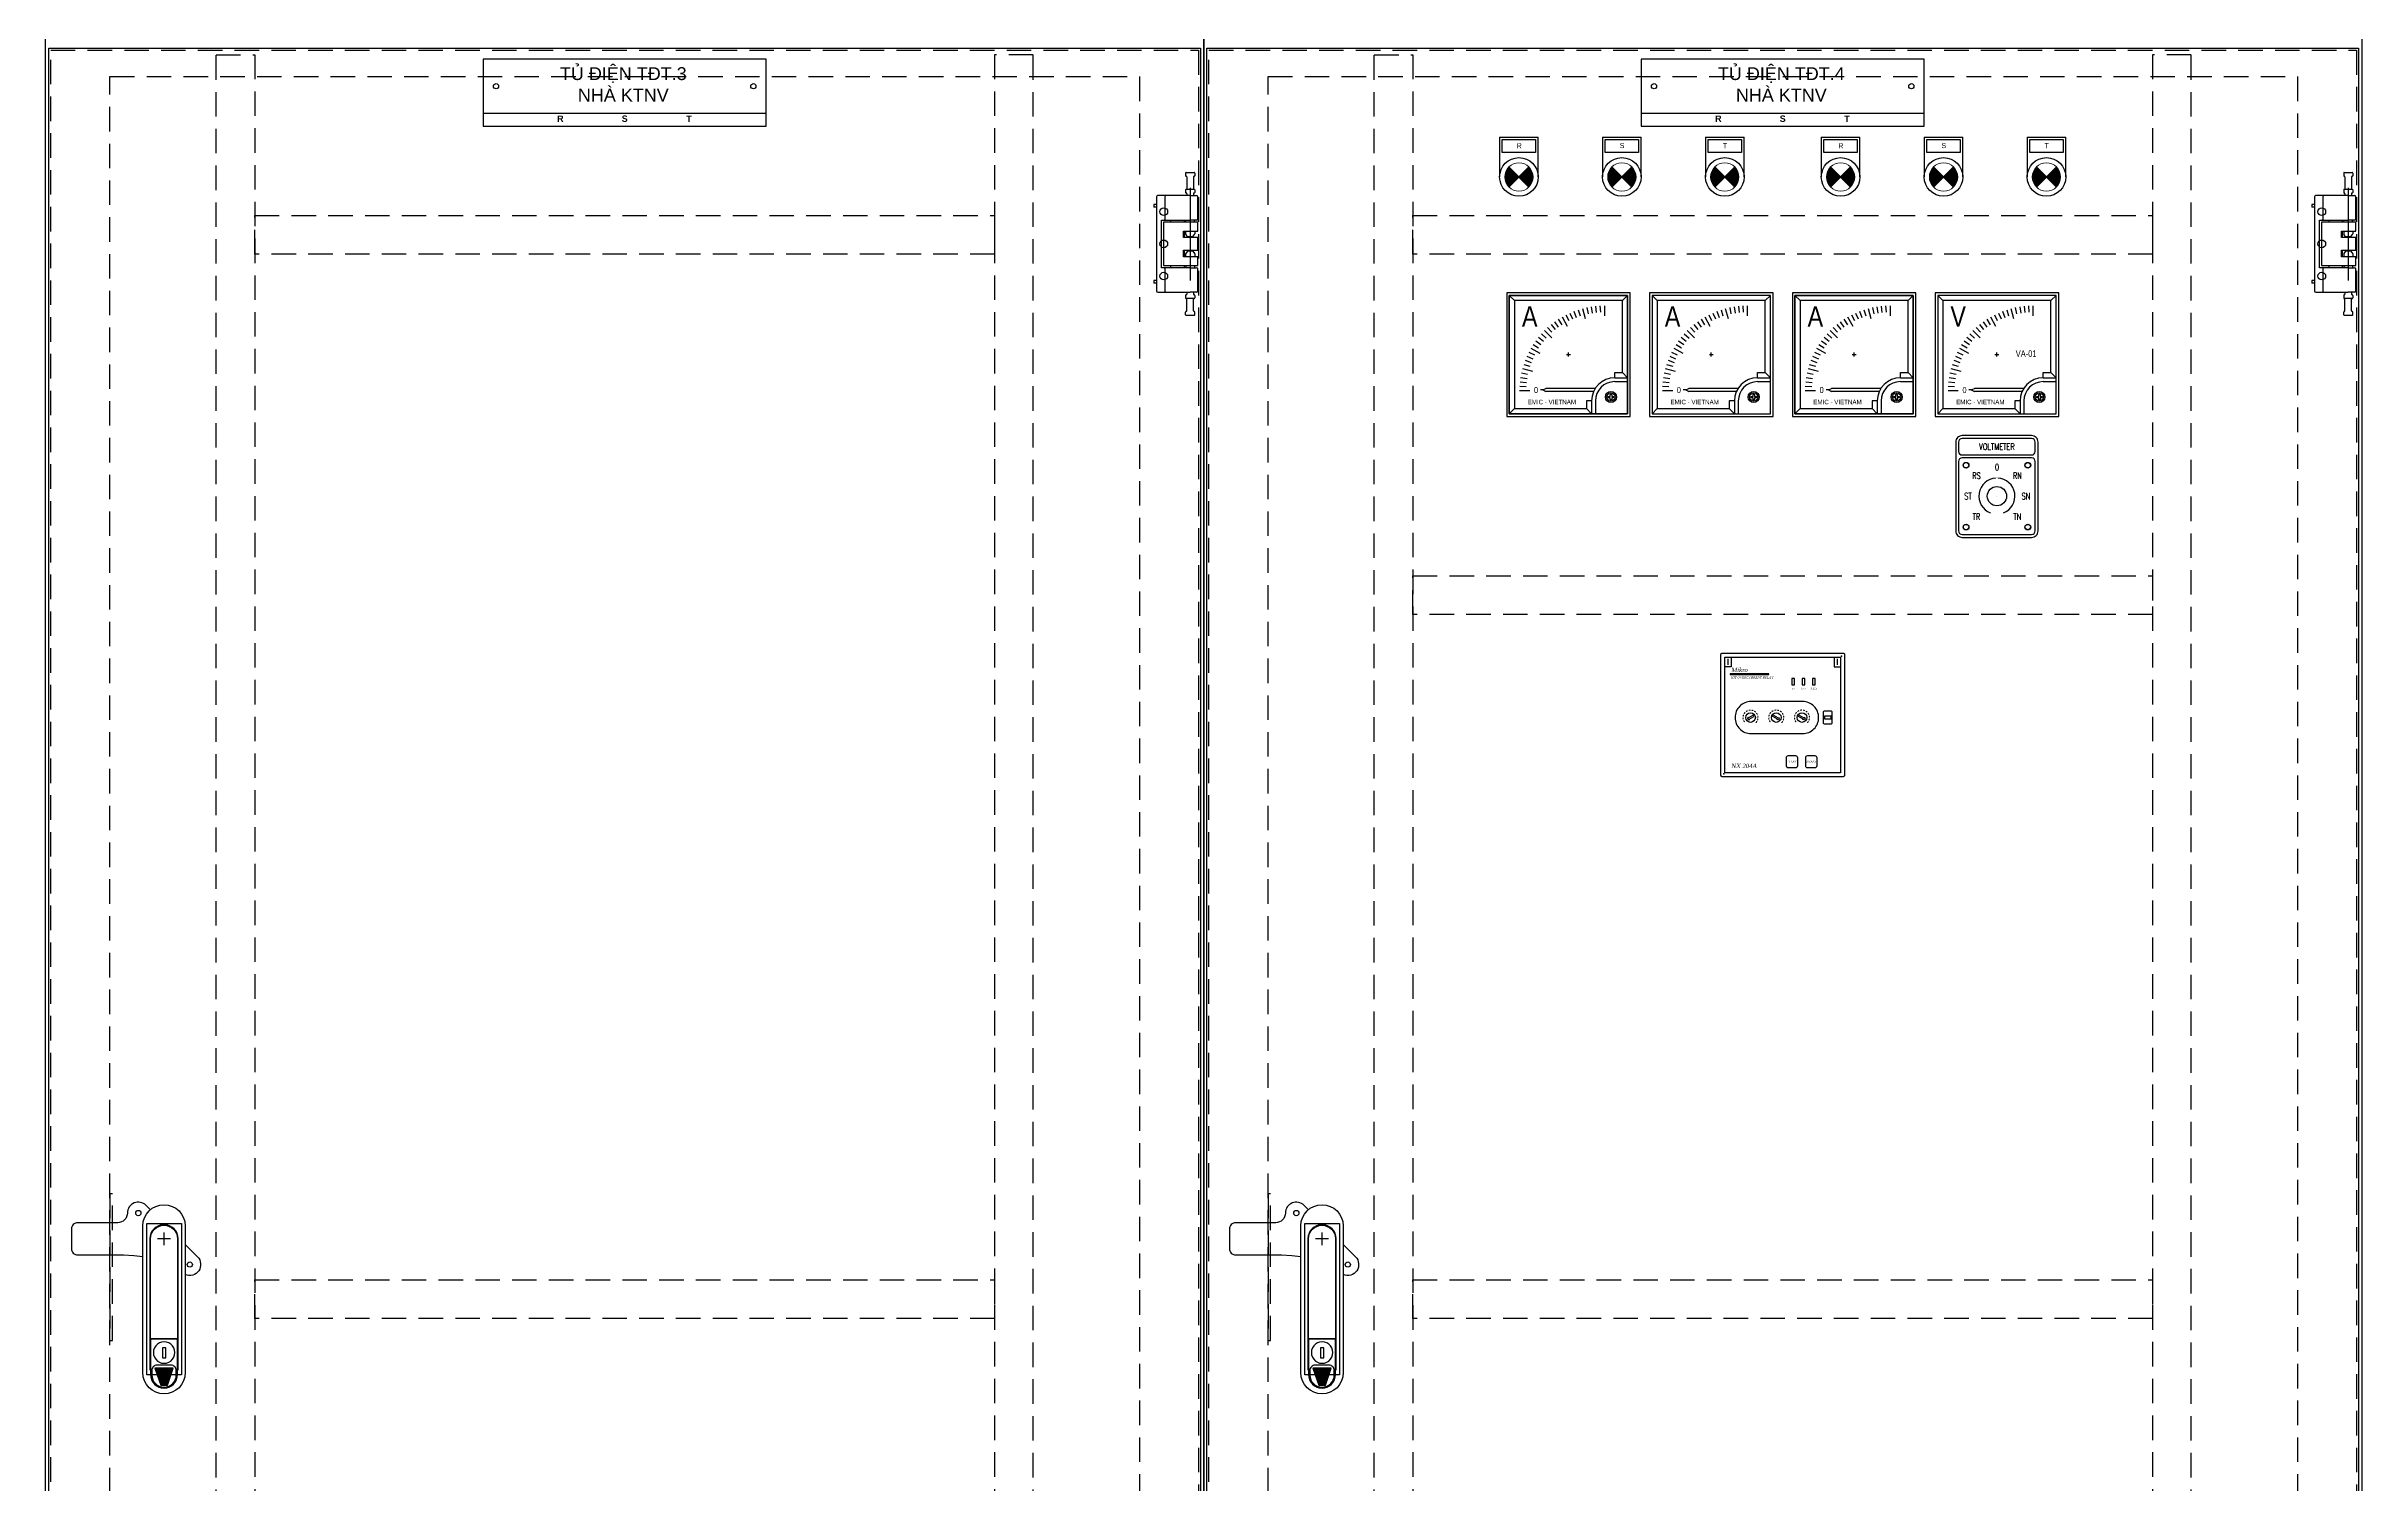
# Model space of a CAD drawing. Header units: millimetres. Extents: x 173893 to 258446, y -176540 to -123824.
# Drawn here: x 187577 to 189376, y -140260 to -139143 of the extents above; entities that cross this region are included whole.
import ezdxf
from ezdxf.enums import TextEntityAlignment as Align

# ---------------------------------------------------------------- set-up
doc = ezdxf.new("R2010")
doc.units = ezdxf.units.MM
doc.header["$LTSCALE"] = 3
doc.set_wipeout_variables(frame=1)
for name, pattern in [('ACAD_ISO04W100', [30, 24, -3, 0, -3]), ('HIDDEN', [9.525, 6.35, -3.175]), ('HIDDEN2', [0.1875, 0.125, -0.0625])]:
    doc.linetypes.add(name, pattern=pattern)
doc.layers.add('01', color=7, linetype='HIDDEN2', lineweight=13)
doc.layers.add('07', color=5, linetype='Continuous', lineweight=5)
for name, color, linetype in [('@.DM. NÉT CHÍNH', 7, 'Continuous'), ('@.VISIBLE', 7, 'Continuous'), ('centerline', 6, 'ACAD_ISO04W100'), ('EQUIPMENT', 4, 'Continuous'), ('equipments', 2, 'Continuous'), ('hw_Punch', 3, 'Continuous')]:
    doc.layers.add(name, color=color, linetype=linetype)
doc.styles.add('1-3', font='romans.shx', dxfattribs={"oblique": 10, "height": 7.5})
doc.styles.add('Arial', font='arial.ttf')
doc.styles.add('Arial-Black', font='')
doc.styles.add('hw_Block', font='complex.shx', dxfattribs={"width": 0.75})
doc.styles.add('ISO8', font='ISO8')
doc.styles.add('TC-3C- New', font='', dxfattribs={"height": 18})
doc.styles.get('Arial-Black').set_extended_font_data('Arial Black')
doc.styles.get('TC-3C- New').set_extended_font_data('.VnArial NarrowH')

# ---------------------------------------------------------------- blocks, each defined once
blk = doc.blocks.new('*U39')
blk.add_hatch(color=256).paths.add_polyline_path([(0.2, 15.3), (0.2, 15.3), (0.2, 15.3), (0.2, 15.4), (0.2, 15.4), (0.2, 15.4), (0.2, 15.4), (0.2, 15.4), (0.2, 15.4), (0.2, 15.4), (0.1, 15.4), (0.1, 15.4), (0.1, 15.5), (0.1, 15.5), (0.1, 15.5), (0.1, 15.5), (0.1, 15.5), (0, 15.5), (0, 15.5), (0, 15.5), (0, 15.5), (0, 15.5), (0, 15.5), (-0.1, 15.5), (-0.1, 15.5), (-0.1, 15.5), (-0.1, 15.5), (-0.1, 15.5), (-0.1, 15.4), (-0.1, 15.4), (-0.2, 15.4), (-0.2, 15.4), (-0.2, 15.4), (-0.2, 15.4), (-0.2, 15.4), (-0.2, 15.4), (-0.2, 15.4), (-0.2, 15.3), (-0.2, 15.3), (-0.2, 15.3), (-0.2, 7.5), (0.2, 7.5)])
for p, q in [((-0.8, -13.9), (-0.8, -14.1)), ((-0.1, -13.9), (-0.8, -13.9)), ((-0.8, -14.1), (-0.1, -14.1)), ((0.1, -13.2), (-0.1, -13.2)), ((-0.1, -13.2), (-0.1, -13.9)), ((-0.1, -14.1), (-0.1, -14.8)), ((-0.1, -14.8), (0.1, -14.8)), ((0.1, -13.9), (0.1, -13.2)), ((0.8, -13.9), (0.1, -13.9)), ((0.1, -14.1), (0.8, -14.1)), ((0.1, -14.8), (0.1, -14.1)), ((0.8, -14.1), (0.8, -13.9))]:
    blk.add_line(p, q)
for points in [[(-27, -32), (27, -32, 0.414214), (32, -27), (32, 42, 0.414214), (27, 47), (-27, 47, 0.414214), (-32, 42), (-32, -27, 0.414214)], [(-27, 32), (27, 32, 0.414214), (29.8, 34.8), (29.8, 42, 0.414214), (27, 44.7), (-27, 44.7, 0.414214), (-29.8, 42), (-29.8, 34.8, 0.414214)], [(-27, -29.8), (27, -29.8, 0.414214), (29.8, -27), (29.8, 27, 0.414214), (27, 29.8), (-27, 29.8, 0.414214), (-29.8, 27), (-29.8, -27, 0.414214)]]:
    blk.add_lwpolyline(points, format="xyb", close=True)
for radius in [2.5, 1.75]:
    blk.add_circle((0, -14), radius)
for start, end in [(92.839, 249.0883), (290.9117, 87.161)]:
    blk.add_arc((0, 0), 14, start, end)
at = {"layer": 'hw_Punch'}
for centre, radius in [((-24, 24), 2.25), ((24, 24), 2.25), ((0, 0), 7.5), ((-24, -24), 2.25), ((24, -24), 2.25)]:
    blk.add_circle(centre, radius, dxfattribs=at)
at = {"style": 'hw_Block', "width": 0.75}
for s, p in [('VOLTMETER', (0, 38.4)), ('0', (0, 22.5)), ('ST', (-22.5, 0)), ('SN', (22.5, 0))]:
    blk.add_text(s, height=5, dxfattribs=at).set_placement(p, align=Align.MIDDLE_CENTER)
blk.add_wipeout([(5.5, 0), (0.2, 15.3), (0.2, 15.3), (0.2, 15.3), (0.2, 15.4), (0.2, 15.4), (0.2, 15.4), (0.2, 15.4), (0.2, 15.4), (0.2, 15.4), (0.2, 15.4), (0.1, 15.4), (0.1, 15.4), (0.1, 15.5), (0.1, 15.5), (0.1, 15.5), (0.1, 15.5), (0.1, 15.5), (0, 15.5), (0, 15.5), (0, 15.5), (0, 15.5), (0, 15.5), (0, 15.5), (-0.1, 15.5), (-0.1, 15.5), (-0.1, 15.5), (-0.1, 15.5), (-0.1, 15.5), (-0.1, 15.4), (-0.1, 15.4), (-0.2, 15.4), (-0.2, 15.4), (-0.2, 15.4), (-0.2, 15.4), (-0.2, 15.4), (-0.2, 15.4), (-0.2, 15.4), (-0.2, 15.3), (-0.2, 15.3), (-0.2, 15.3), (-5.5, 0), (-4.5, -19), (4.5, -19)])
at = {"layer": 'Defpoints', "color": 5}
blk.add_line((0, 0), (0, 0), dxfattribs=at)
at = {"style": 'hw_Block', "width": 0.75}
for s, p in [('RS', (-15.9, 15.9)), ('RN', (15.9, 15.9)), ('TR', (-15.9, -15.9)), ('TN', (15.9, -15.9))]:
    blk.add_text(s, height=5, dxfattribs=at).set_placement(p, align=Align.MIDDLE_CENTER)
blk = doc.blocks.new('Den XANH')
h = blk.add_hatch(color=5)
h.paths.add_polyline_path([(15, 15), (22.8, 7.2, 0.198912), (26, 15, 0.198912), (22.8, 22.8)])
h.paths.add_polyline_path([(15, 15), (7.2, 22.8, 0.198912), (4, 15, 0.198912), (7.2, 7.2)])
at = {"color": 7}
for p, q in [((0, 46), (30, 46)), ((0, 46), (0, 15)), ((30, 15), (30, 46))]:
    blk.add_line(p, q, dxfattribs=at)
blk.add_lwpolyline([(2, 44), (28, 44), (28, 34), (2, 34)], close=True, dxfattribs=at)
blk.add_circle((15, 15), 15, dxfattribs=at)
at = {"layer": '07', "color": 5, "linetype": 'Continuous', "lineweight": 5, "ltscale": 3}
for p, q in [((22.8, 22.8), (7.2, 7.2)), ((7.2, 22.8), (22.8, 7.2))]:
    blk.add_line(p, q, dxfattribs=at)
blk.add_circle((15, 15), 11, dxfattribs=at)
at = {"layer": '01', "color": 2, "linetype": 'Continuous', "lineweight": 5, "style": 'Arial-Black'}
blk.add_attdef('T-SP', text='', height=2.4, dxfattribs=at).set_placement((15.2, 37), align=Align.CENTER)
blk = doc.blocks.new('Den DO')
h = blk.add_hatch(color=1)
h.paths.add_polyline_path([(7.2, 7.2), (15, 15), (7.2, 22.8, 0.198912), (4, 15, 0.198912)])
h.paths.add_polyline_path([(15, 15), (22.8, 7.2, 0.198912), (26, 15, 0.198912), (22.8, 22.8)])
at = {"color": 7}
for p, q in [((0, 46), (30, 46)), ((0, 46), (0, 15)), ((30, 15), (30, 46))]:
    blk.add_line(p, q, dxfattribs=at)
blk.add_lwpolyline([(2, 44), (28, 44), (28, 34), (2, 34)], close=True, dxfattribs=at)
blk.add_circle((15, 15), 15, dxfattribs=at)
at = {"layer": '07', "color": 1, "linetype": 'Continuous', "lineweight": 5, "ltscale": 3}
for p, q in [((22.8, 22.8), (7.2, 7.2)), ((7.2, 22.8), (22.8, 7.2))]:
    blk.add_line(p, q, dxfattribs=at)
blk.add_circle((15, 15), 11, dxfattribs=at)
at = {"layer": '01', "color": 2, "linetype": 'Continuous', "lineweight": 5, "style": 'Arial-Black'}
blk.add_attdef('T-SP', text='', height=2.4, dxfattribs=at).set_placement((15, 38.8), align=Align.CENTER)
blk = doc.blocks.new('Den VANG')
h = blk.add_hatch(color=2)
h.paths.add_polyline_path([(22.8, 7.2, 0.198912), (26, 15, 0.198912), (22.8, 22.8), (15, 15)])
h.paths.add_polyline_path([(7.2, 7.2), (15, 15), (7.2, 22.8, 0.198912), (4, 15, 0.198912)])
at = {"color": 7}
for p, q in [((0, 46), (30, 46)), ((0, 46), (0, 15)), ((30, 15), (30, 46))]:
    blk.add_line(p, q, dxfattribs=at)
blk.add_lwpolyline([(2, 44), (28, 44), (28, 34), (2, 34)], close=True, dxfattribs=at)
blk.add_circle((15, 15), 15, dxfattribs=at)
at = {"layer": '07', "color": 2, "linetype": 'Continuous', "lineweight": 5, "ltscale": 3}
for p, q in [((22.8, 22.8), (7.2, 7.2)), ((7.2, 22.8), (22.8, 7.2))]:
    blk.add_line(p, q, dxfattribs=at)
blk.add_circle((15, 15), 11, dxfattribs=at)
at = {"layer": '01', "color": 2, "linetype": 'Continuous', "lineweight": 5, "style": 'Arial-Black'}
blk.add_attdef('T-SP', text='', height=2.4, dxfattribs=at).set_placement((15.2, 37), align=Align.CENTER)
blk = doc.blocks.new('*U100')
at = {"color": 7}
ref = blk.add_blockref('Den DO', (-95, -46), dxfattribs=at)
ref.add_attrib('T-SP', 'R', dxfattribs={"layer": '01', "color": 2, "linetype": 'Continuous', "lineweight": 5, "height": 4, "style": 'Arial'}).set_placement((-79.8, -8.8), align=Align.CENTER)
ref = blk.add_blockref('Den VANG', (-15, -46), dxfattribs=at)
ref.add_attrib('T-SP', 'S', dxfattribs={"layer": '01', "color": 2, "linetype": 'Continuous', "lineweight": 5, "height": 4, "style": 'Arial'}).set_placement((0.2, -8.6), align=Align.CENTER)
ref = blk.add_blockref('Den XANH', (65, -46), dxfattribs=at)
ref.add_attrib('T-SP', 'T', dxfattribs={"layer": '01', "color": 2, "linetype": 'Continuous', "lineweight": 5, "height": 4, "style": 'Arial'}).set_placement((80.2, -8.7), align=Align.CENTER)
blk = doc.blocks.new('HL011-1 Front')
at = {"layer": 'centerline'}
blk.add_line((20.5, 43.5), (20.5, -43.5), dxfattribs=at)
at = {"layer": 'EQUIPMENT', "color": 8}
for p, q in [((17, 55), (17, 53)), ((17.5, 55.5), (23.5, 55.5)), ((24, 55), (24, 53)), ((18, 52), (18, 42.5)), ((23, 52), (23, 42.5)), ((17, -55), (17, -53)), ((18, -52), (18, -42.5)), ((23, -52), (23, -42.5)), ((24, -55), (24, -53)), ((17.5, -55.5), (23.5, -55.5))]:
    blk.add_line(p, q, dxfattribs=at)
at = {"layer": 'EQUIPMENT'}
for p, q in [((-5.7, 36.5), (-5.7, -36.5)), ((1.5, 37.5), (-4.7, 37.5)), ((1, 19.5), (1, 36.5)), ((20.5, 37.5), (1.5, 37.5)), ((17, 42), (17, 40)), ((17.5, 42.5), (23.5, 42.5)), ((18, 39), (18, 37.5)), ((20.5, 37.5), (25.5, 37.5)), ((23, 39), (23, 37.5)), ((24, 42), (24, 40)), ((26.5, 19.5), (26.5, 36.5)), ((-7.7, 30.5), (-7.7, 28.5)), ((-5.7, 30.5), (-7.7, 30.5)), ((-5.7, 28.5), (-7.7, 28.5)), ((-1.9, -18.5), (-1.9, 18.5)), ((-1.9, 18.5), (0.4, 18.5)), ((0.4, 18.5), (20.5, 18.5)), ((5.6, 16.8), (5.6, 18.5)), ((15.9, 18.5), (15.9, 16.8)), ((17.5, 16.8), (17, 18.5)), ((25.5, 18.5), (20.5, 18.5)), ((23.5, 16.8), (24, 18.5)), ((15.9, 10), (15.9, 5)), ((17, 10), (17, 7.7)), ((18.4, 5.7), (17.1, 7.4)), ((22.2, 5.5), (18.8, 5.5)), ((22.6, 5.7), (23.9, 7.4)), ((24, 10), (24, 7.7)), ((5.6, -18.5), (5.6, -16.8)), ((15.9, -5), (15.9, -10)), ((15.9, -16.8), (15.9, -18.5)), ((17, -7.7), (17, -10)), ((17.5, -16.8), (17, -18.5)), ((18.4, -5.7), (17.1, -7.4)), ((18.8, -5.5), (22.2, -5.5)), ((22.6, -5.7), (23.9, -7.4)), ((23.5, -16.8), (24, -18.5)), ((24, -7.7), (24, -10)), ((-7.7, -28.5), (-7.7, -30.5)), ((-5.7, -28.5), (-7.7, -28.5)), ((-5.7, -30.5), (-7.7, -30.5)), ((0.4, -18.5), (-1.9, -18.5)), ((20.5, -18.5), (0.4, -18.5)), ((1, -36.5), (1, -19.5)), ((20.5, -18.5), (25.5, -18.5)), ((26.5, -36.5), (26.5, -19.5)), ((-4.7, -37.5), (1.5, -37.5)), ((1.5, -37.5), (20.5, -37.5)), ((17, -40), (17, -42)), ((23.5, -42.5), (17.5, -42.5)), ((18, -37.5), (18, -39)), ((25.5, -37.5), (20.5, -37.5)), ((23, -37.5), (23, -39)), ((24, -40), (24, -42))]:
    blk.add_line(p, q, dxfattribs=at)
at = {"layer": 'EQUIPMENT', "color": 8}
blk.add_lwpolyline([(26.5, 5), (15.2, 5), (15.2, 10), (26.5, 10), (26.5, 16.8), (-0.2, 16.8), (-0.2, -16.8), (26.5, -16.8), (26.5, -10), (15.2, -10), (15.2, -5), (26.5, -5)], close=True, dxfattribs=at)
for centre in [(0, 25), (0, 0), (0, -25)]:
    blk.add_circle(centre, 3, dxfattribs=at)
for centre, start, end in [((17.5, 55), 90, 180), ((23.5, 55), 0, 90), ((17.5, 53), 180, 270), ((17.5, 52), 0, 90), ((23.5, 52), 90, 180), ((23.5, 53), 270, 0), ((17.5, -53), 90, 180), ((17.5, -52), 270, 0), ((23.5, -52), 180, 270), ((23.5, -53), 0, 90), ((17.5, -55), 180, 270), ((23.5, -55), 270, 0)]:
    blk.add_arc(centre, 0.5, start, end, dxfattribs=at)
at = {"layer": 'EQUIPMENT'}
for centre, radius, start, end in [((-4.7, 36.5), 1, 90, 180), ((17.5, 42), 0.5, 90, 180), ((17.5, 40), 0.5, 180, 270), ((17.5, 39), 0.5, 0, 90), ((23.5, 39), 0.5, 90, 180), ((23.5, 42), 0.5, 0, 90), ((23.5, 40), 0.5, 270, 0), ((25.5, 36.5), 1, 0, 90), ((25.5, 19.5), 1, 270, 0), ((17.5, 7.7), 0.5, 180, 216.8699), ((18.8, 6), 0.5, 216.8699, 270), ((22.2, 6), 0.5, 270, 323.1301), ((23.5, 7.7), 0.5, 323.1301, 0), ((17.5, -7.7), 0.5, 143.1301, 180), ((18.8, -6), 0.5, 90, 143.1301), ((22.2, -6), 0.5, 36.8699, 90), ((23.5, -7.7), 0.5, 0, 36.8699), ((25.5, -19.5), 1, 0, 90), ((-4.7, -36.5), 1, 180, 270), ((17.5, -40), 0.5, 90, 180), ((17.5, -42), 0.5, 180, 270), ((17.5, -39), 0.5, 270, 0), ((23.5, -39), 0.5, 180, 270), ((23.5, -40), 0.5, 0, 90), ((23.5, -42), 0.5, 270, 0), ((25.5, -36.5), 1, 270, 0)]:
    blk.add_arc(centre, radius, start, end, dxfattribs=at)
for centre, start_param, end_param in [((1.5, 36.5), 3.141593, 4.712389), ((0.4, 19.5), 0, 1.570796), ((0.4, -19.5), 1.570796, 3.141593), ((1.5, -36.5), 4.712389, 6.283185)]:
    blk.add_ellipse(centre, major_axis=(0, -1), ratio=0.57735, start_param=start_param, end_param=end_param, dxfattribs=at)
blk = doc.blocks.new('AB301-1-1G.2')
at = {"layer": 'centerline'}
blk.add_line((0, 42), (0, 52), dxfattribs=at)
blk.add_lwpolyline([(5, 47), (-5, 47)], dxfattribs=at)
at = {"layer": 'equipments', "color": 8}
for points in [[(-10.6, 69.6), (-14, 73, 0.668179), (-28.5, 67, -0.414214), (-36, 59.5), (-67, 59.5, 0.414214), (-72, 54.5), (-72, 39.5, 0.414214), (-67, 34.5), (-31.6, 34.5), (-23.5, 34.1), (-16.5, 33.2)], [(16.5, 42.5), (26, 33, -0.834025), (16.5, 19.3)]]:
    blk.add_lwpolyline(points, format="xyb", dxfattribs=at)
at = {"layer": 'equipments'}
for points in [[(16.5, 57), (16.5, -57, -1), (-16.5, -57), (-16.5, 57, -1)], [(-5.5, -51.2, 0.414214), (-9.5, -55.2), (-9.5, -58.8, 1), (9.5, -58.8), (9.5, -55.2, 0.414214), (5.5, -51.2)]]:
    blk.add_lwpolyline(points, format="xyb", close=True, dxfattribs=at)
at = {"layer": 'equipments', "color": 8}
blk.add_lwpolyline([(13.5, -58.8), (-13.5, -58.8), (-13.5, 58.8), (13.5, 58.8)], close=True, dxfattribs=at)
at = {"layer": 'equipments'}
for points in [[(10.5, -54.9), (11, -54.9), (11, 47, 1), (-11, 47), (-11, -54.9), (-10.5, -54.9)], [(-10.5, -30.7), (-10.5, 47, -1), (10.5, 47), (10.5, -30.7)], [(-10.5, -31), (-10.5, -58.5, 1), (10.5, -58.5), (10.5, -31)]]:
    blk.add_lwpolyline(points, format="xyb", dxfattribs=at)
for points in [[(10.4, -30.7), (-10.4, -30.7)], [(10.4, -31), (-10.4, -31)], [(8.3, -41.4), (8.2, -39.5), (7.6, -37.8), (6.6, -36.2), (5.3, -34.9), (3.6, -33.9), (1.9, -33.3), (0, -33), (-1.9, -33.3), (-3.6, -33.9), (-5.2, -34.9), (-6.5, -36.2), (-7.5, -37.8), (-8.1, -39.5), (-8.3, -41.4), (-8.1, -43.2), (-7.5, -45), (-6.5, -46.6), (-5.2, -48), (-3.6, -48.9), (-1.9, -49.6), (0, -49.7), (1.9, -49.6), (3.6, -48.9), (5.3, -48), (6.6, -46.6), (7.6, -45), (8.2, -43.2), (8.3, -41.4)], [(-6.8, -54.3), (6.9, -54.3)], [(-6.5, -55.2), (6.6, -55.2)], [(-6.2, -56.1), (6.2, -56.1)], [(-5.9, -56.9), (5.9, -56.9)], [(-5.6, -57.8), (5.7, -57.8)], [(-5.3, -58.7), (5.4, -58.7)], [(-5, -59.6), (5, -59.6)], [(-4.7, -60.5), (4.8, -60.5)], [(-4.4, -61.3), (4.5, -61.3)], [(-4.2, -62.2), (4.2, -62.2)], [(-3.8, -63.1), (3.8, -63.1)], [(-3.5, -64), (3.6, -64)], [(-3.2, -64.8), (3.3, -64.8)], [(-3, -65.7), (3, -65.7)]]:
    blk.add_lwpolyline(points, dxfattribs=at)
for points in [[(7.1, -53.4), (-7.1, -53.4), (-2.6, -66.6), (2.7, -66.6)], [(1.3, -37.8), (-1.2, -37.8), (-1.2, -45.4), (1.3, -45.4)]]:
    blk.add_lwpolyline(points, close=True, dxfattribs=at)
at = {"layer": 'equipments', "color": 8}
for centre in [(-20, 67), (20, 27)]:
    blk.add_circle(centre, 2.05, dxfattribs=at)
blk = doc.blocks.new('Dong ho Ampemet')
at = {"color": 4}
for p, q in [((-42, 42), (-46, 46)), ((42, 42), (-42, 42)), ((-42, 42), (-42, -42)), ((42, 42), (46, 46)), ((42, -14), (42, 42)), ((36, -18), (36, -14)), ((36, -14), (42, -14)), ((46, -18), (42, -14)), ((-42, -42), (-46, -46)), ((-42, -42), (14, -42)), ((18, -36), (14, -36)), ((14, -36), (14, -42)), ((18, -46), (14, -42))]:
    blk.add_line(p, q, dxfattribs=at)
at = {"color": 190}
for p, q in [((14.3, 36.6), (15.3, 31.7)), ((17.7, 37.2), (18.5, 32.2)), ((21.1, 37.6), (21.6, 32.7)), ((24.5, 37.9), (24.8, 32.9)), ((-16.2, 21), (-12.8, 17.3)), ((-13.5, 23.3), (-10.4, 19.4)), ((-10.8, 25.4), (-7.9, 21.4)), ((-7.9, 27.4), (-5.2, 23.2)), ((-2, 30.8), (0.3, 26.4)), ((1.2, 32.3), (3.2, 27.7)), ((4.3, 33.6), (6.1, 28.9)), ((7.6, 34.8), (9.1, 30)), ((-30.8, 2), (-26.4, -0.3)), ((-27.4, 7.9), (-23.2, 5.2)), ((-25.4, 10.8), (-21.4, 7.9)), ((-23.3, 13.5), (-19.4, 10.4)), ((-21, 16.2), (-17.3, 12.8)), ((-37.2, -17.7), (-32.2, -18.5)), ((-36.6, -14.3), (-31.7, -15.3)), ((-34.8, -7.6), (-30, -9.1)), ((-33.6, -4.3), (-28.9, -6.1)), ((-32.3, -1.2), (-27.7, -3.2)), ((-37.9, -24.5), (-32.9, -24.8)), ((-37.6, -21.1), (-32.7, -21.6))]:
    blk.add_line(p, q, dxfattribs=at)
at = {"color": 1}
for p, q in [((28, 38), (28, 30)), ((-18.7, 18.7), (-13, 13)), ((-5, 29.2), (-1, 22.2)), ((10.9, 35.8), (13, 28)), ((-29.2, 5), (-22.2, 1)), ((-1.5, 0), (1.5, 0)), ((0, -1.5), (0, 1.5)), ((-35.8, -10.9), (-28, -13)), ((-38, -28), (-30, -28)), ((-19.9, -27.5), (-21.8, -27.5)), ((-19.9, -27.5), (-21.8, -27.5)), ((-19.9, -27.5), (-17.5, -26.3)), ((-19.9, -27.5), (-17.5, -28.8)), ((20.9, -26.3), (-17.5, -26.3)), ((19.5, -28.8), (-17.5, -28.8))]:
    blk.add_line(p, q, dxfattribs=at)
at = {"color": 31}
for p, q in [((36, -18), (46, -18)), ((36, -21), (46, -21)), ((18, -36), (18, -46)), ((21, -36), (21, -46))]:
    blk.add_line(p, q, dxfattribs=at)
blk.add_lwpolyline([(-48, -48), (48, -48), (48, 48), (-48, 48)], close=True, dxfattribs=at)
at = {"color": 181}
blk.add_lwpolyline([(-46, -46), (46, -46), (46, 46), (-46, 46)], close=True, dxfattribs=at)
at = {"color": 32}
for points in [[(32.5, -33.5), (31.3, -33.5, -0.414214), (30.8, -33.1), (30.8, -32.9, -0.414214), (31.3, -32.5), (32.5, -32.5)], [(32.5, -32.5), (32.5, -31.2, -0.414214), (32.9, -30.8), (33.1, -30.8, -0.414214), (33.6, -31.2), (33.6, -32.5)], [(33.6, -33.5), (33.6, -34.8, -0.414214), (33.1, -35.2), (32.9, -35.2, -0.414214), (32.5, -34.8), (32.5, -33.5)], [(33.6, -32.5), (34.8, -32.5, -0.414214), (35.2, -32.9), (35.2, -33.1, -0.414214), (34.8, -33.5), (33.6, -33.5)]]:
    blk.add_lwpolyline(points, format="xyb", dxfattribs=at)
at = {"color": 31}
blk.add_circle((33, -33), 4.31, dxfattribs=at)
at = {"color": 102}
blk.add_circle((33, -33), 3.2, dxfattribs=at)
at = {"color": 31}
for radius in [18, 15]:
    blk.add_arc((36, -36), radius, 90, 180, dxfattribs=at)
at = {"color": 2, "style": 'TC-3C- New'}
for s, height, p in [('A', 15.8, (-30.1, 21.7)), ('0', 4.75, (-25.2, -29.9))]:
    blk.add_text(s, height=height, dxfattribs=at).set_placement(p, align=Align.CENTER)
at = {"color": 3, "style": 'TC-3C- New'}
blk.add_text('EMIC - Vietnam', height=3.5, dxfattribs=at).set_placement((-12.9, -38.6), align=Align.CENTER)
blk = doc.blocks.new('Dong ho Vonmet')
at = {"color": 4}
for p, q in [((-42, 42), (-46, 46)), ((42, 42), (-42, 42)), ((-42, 42), (-42, -42)), ((42, 42), (46, 46)), ((42, -14), (42, 42)), ((36, -18), (36, -14)), ((36, -14), (42, -14)), ((46, -18), (42, -14)), ((-42, -42), (-46, -46)), ((-42, -42), (14, -42)), ((18, -36), (14, -36)), ((14, -36), (14, -42)), ((18, -46), (14, -42))]:
    blk.add_line(p, q, dxfattribs=at)
at = {"color": 190}
for p, q in [((14.3, 36.6), (15.3, 31.7)), ((17.7, 37.2), (18.5, 32.2)), ((21.1, 37.6), (21.6, 32.7)), ((24.5, 37.9), (24.8, 32.9)), ((-16.2, 21), (-12.8, 17.3)), ((-13.5, 23.3), (-10.4, 19.4)), ((-10.8, 25.4), (-7.9, 21.4)), ((-7.9, 27.4), (-5.2, 23.2)), ((-2, 30.8), (0.3, 26.4)), ((1.2, 32.3), (3.2, 27.7)), ((4.3, 33.6), (6.1, 28.9)), ((7.6, 34.8), (9.1, 30)), ((-30.8, 2), (-26.4, -0.3)), ((-27.4, 7.9), (-23.2, 5.2)), ((-25.4, 10.8), (-21.4, 7.9)), ((-23.3, 13.5), (-19.4, 10.4)), ((-21, 16.2), (-17.3, 12.8)), ((-37.2, -17.7), (-32.2, -18.5)), ((-36.6, -14.3), (-31.7, -15.3)), ((-34.8, -7.6), (-30, -9.1)), ((-33.6, -4.3), (-28.9, -6.1)), ((-32.3, -1.2), (-27.7, -3.2)), ((-37.9, -24.5), (-32.9, -24.8)), ((-37.6, -21.1), (-32.7, -21.6))]:
    blk.add_line(p, q, dxfattribs=at)
at = {"color": 1}
for p, q in [((28, 38), (28, 30)), ((-18.7, 18.7), (-13, 13)), ((-5, 29.2), (-1, 22.2)), ((10.9, 35.8), (13, 28)), ((-29.2, 5), (-22.2, 1)), ((-1.5, 0), (1.5, 0)), ((0, -1.5), (0, 1.5)), ((-35.8, -10.9), (-28, -13)), ((-38, -28), (-30, -28)), ((-19.9, -27.5), (-21.8, -27.5)), ((-19.9, -27.5), (-21.8, -27.5)), ((-19.9, -27.5), (-17.5, -26.3)), ((-19.9, -27.5), (-17.5, -28.8)), ((20.9, -26.3), (-17.5, -26.3)), ((19.5, -28.8), (-17.5, -28.8))]:
    blk.add_line(p, q, dxfattribs=at)
at = {"color": 31}
for p, q in [((36, -18), (46, -18)), ((36, -21), (46, -21)), ((18, -36), (18, -46)), ((21, -36), (21, -46))]:
    blk.add_line(p, q, dxfattribs=at)
blk.add_lwpolyline([(-48, -48), (48, -48), (48, 48), (-48, 48)], close=True, dxfattribs=at)
at = {"color": 181}
blk.add_lwpolyline([(-46, -46), (46, -46), (46, 46), (-46, 46)], close=True, dxfattribs=at)
at = {"color": 32}
for points in [[(32.5, -33.5), (31.3, -33.5, -0.414214), (30.8, -33.1), (30.8, -32.9, -0.414214), (31.3, -32.5), (32.5, -32.5)], [(32.5, -32.5), (32.5, -31.2, -0.414214), (32.9, -30.8), (33.1, -30.8, -0.414214), (33.6, -31.2), (33.6, -32.5)], [(33.6, -33.5), (33.6, -34.8, -0.414214), (33.1, -35.2), (32.9, -35.2, -0.414214), (32.5, -34.8), (32.5, -33.5)], [(33.6, -32.5), (34.8, -32.5, -0.414214), (35.2, -32.9), (35.2, -33.1, -0.414214), (34.8, -33.5), (33.6, -33.5)]]:
    blk.add_lwpolyline(points, format="xyb", dxfattribs=at)
at = {"color": 31}
blk.add_circle((33, -33), 4.31, dxfattribs=at)
at = {"color": 102}
blk.add_circle((33, -33), 3.2, dxfattribs=at)
at = {"color": 31}
for radius in [18, 15]:
    blk.add_arc((36, -36), radius, 90, 180, dxfattribs=at)
at = {"color": 2, "style": 'TC-3C- New'}
for s, height, p in [('V', 15.8, (-30.1, 21.7)), ('0', 4.75, (-25.2, -29.9))]:
    blk.add_text(s, height=height, dxfattribs=at).set_placement(p, align=Align.CENTER)
at = {"color": 4, "style": 'TC-3C- New'}
blk.add_text('va-01', height=5.07, dxfattribs=at).set_placement((22.7, -1.8), align=Align.CENTER)
at = {"color": 3, "style": 'TC-3C- New'}
blk.add_text('EMIC - Vietnam', height=3.5, dxfattribs=at).set_placement((-12.9, -38.6), align=Align.CENTER)

msp = doc.modelspace()

# ---------------------------------------------------------------- hatches: boundary and pattern name
h = msp.add_hatch(color=1)
h.set_gradient(color1=(236, 19, 19), color2=(231, 19, 19), one_color=1, tint=0.49, name='CYLINDER')
h.paths.add_polyline_path([(188885.38, -139631.02), (188915.38, -139631.02), (188915.38, -139630.32), (188885.38, -139630.32)])

# ---------------------------------------------------------------- linework, layer by layer
at = {"color": 3}
for points in [[(188713.7, -139336.4), (188805.7, -139336.4), (188805.7, -139428.4), (188713.7, -139428.4)], [(188824.7, -139428.4), (188916.7, -139428.4), (188916.7, -139336.4), (188824.7, -139336.4)], [(188935.7, -139336.4), (189027.7, -139336.4), (189027.7, -139428.4), (188935.7, -139428.4)], [(189046.7, -139428.4), (189138.7, -139428.4), (189138.7, -139336.4), (189046.7, -139336.4)]]:
    msp.add_lwpolyline(points, close=True, dxfattribs=at)
at = {"color": 5, "ltscale": 0.5}
msp.add_lwpolyline([(188879.2, -139614.4), (188973.2, -139614.4, -0.4142136), (188974.2, -139615.4), (188974.2, -139709.4, -0.4142136), (188973.2, -139710.4), (188879.2, -139710.4, -0.4142136), (188878.2, -139709.4), (188878.2, -139615.4, -0.4142136)], format="xyb", close=True, dxfattribs=at)
for points in [[(188881.2, -139617.4), (188971.2, -139617.4), (188971.2, -139707.4), (188881.2, -139707.4)], [(188900.46, -139666.13), (188900.16, -139665.58), (188903.89, -139663.54), (188903.38, -139662.59), (188899.64, -139664.64), (188899.34, -139664.1), (188898.76, -139665.74)], [(188921.94, -139666.13), (188922.24, -139665.58), (188918.5, -139663.54), (188919.02, -139662.59), (188922.76, -139664.64), (188923.06, -139664.1), (188923.64, -139665.74)], [(188941.94, -139666.13), (188942.24, -139665.58), (188938.5, -139663.54), (188939.02, -139662.59), (188942.76, -139664.64), (188943.06, -139664.1), (188943.64, -139665.74)]]:
    msp.add_lwpolyline(points, close=True, dxfattribs=at)
for points in [[(188886.2, -139617.4), (188886.2, -139624.9), (188881.2, -139624.9)], [(188966.2, -139617.4), (188966.2, -139624.9), (188971.2, -139624.9)]]:
    msp.add_lwpolyline(points, dxfattribs=at)
for points, const_width in [([(188883.7, -139618.65), (188883.7, -139623.65)], 1), ([(188968.7, -139618.65), (188968.7, -139623.65)], 1), ([(188897.64, -139659.76), (188898.96, -139659)], 0.9), ([(188899.68, -139658.75), (188901.2, -139658.55)], 0.9), ([(188901.96, -139658.6), (188903.44, -139659)], 0.9), ([(188904.12, -139659.33), (188905.34, -139660.26)], 0.9), ([(188917.64, -139659.76), (188918.96, -139659)], 0.9), ([(188919.68, -139658.75), (188921.2, -139658.55)], 0.9), ([(188921.96, -139658.6), (188923.44, -139659)], 0.9), ([(188924.12, -139659.33), (188925.34, -139660.26)], 0.9), ([(188937.64, -139659.76), (188938.96, -139659)], 0.9), ([(188939.68, -139658.75), (188941.2, -139658.55)], 0.9), ([(188941.96, -139658.6), (188943.44, -139659)], 0.9), ([(188944.12, -139659.33), (188945.34, -139660.26)], 0.9), ([(188895.55, -139665.91), (188895.35, -139664.4)], 0.9), ([(188895.4, -139663.64), (188895.79, -139662.16)], 0.9), ([(188896.56, -139667.96), (188895.79, -139666.64)], 0.9), ([(188896.13, -139661.48), (188897.06, -139660.26)], 0.9), ([(188906.27, -139667.33), (188905.34, -139668.54)], 0.9), ([(188905.84, -139660.84), (188906.6, -139662.16)], 0.9), ([(188907, -139665.16), (188906.6, -139666.64)], 0.9), ([(188906.85, -139662.89), (188907.05, -139664.4)], 0.9), ([(188915.55, -139665.91), (188915.35, -139664.4)], 0.9), ([(188915.4, -139663.64), (188915.79, -139662.16)], 0.9), ([(188916.56, -139667.96), (188915.79, -139666.64)], 0.9), ([(188916.13, -139661.48), (188917.06, -139660.26)], 0.9), ([(188926.27, -139667.33), (188925.34, -139668.54)], 0.9), ([(188925.84, -139660.84), (188926.6, -139662.16)], 0.9), ([(188927, -139665.16), (188926.6, -139666.64)], 0.9), ([(188926.85, -139662.89), (188927.05, -139664.4)], 0.9), ([(188935.55, -139665.91), (188935.35, -139664.4)], 0.9), ([(188935.4, -139663.64), (188935.79, -139662.16)], 0.9), ([(188936.56, -139667.96), (188935.79, -139666.64)], 0.9), ([(188936.13, -139661.48), (188937.06, -139660.26)], 0.9), ([(188946.27, -139667.33), (188945.34, -139668.54)], 0.9), ([(188945.84, -139660.84), (188946.6, -139662.16)], 0.9), ([(188947, -139665.16), (188946.6, -139666.64)], 0.9), ([(188946.85, -139662.89), (188947.05, -139664.4)], 0.9)]:
    msp.add_lwpolyline(points, dxfattribs=dict(at, const_width=const_width))
at = {"color": 1}
msp.add_lwpolyline([(188885.38, -139631.02), (188915.38, -139631.02), (188915.38, -139630.32), (188885.38, -139630.32)], close=True, dxfattribs=at)
at = {"color": 4}
for points in [[(188933.34, -139638.97), (188935.34, -139638.97), (188935.34, -139633.97), (188933.34, -139633.97)], [(188941.34, -139638.97), (188943.34, -139638.97), (188943.34, -139633.97), (188941.34, -139633.97)], [(188949.34, -139638.97), (188951.34, -139638.97), (188951.34, -139633.97), (188949.34, -139633.97)]]:
    msp.add_lwpolyline(points, close=True, dxfattribs=at)
at = {"color": 252}
for points in [[(188901.66, -139676.9), (188941.66, -139676.9, 0.4142136), (188954.16, -139664.4), (188954.16, -139664.4, 0.4142136), (188941.66, -139651.9), (188901.66, -139651.9, 0.4142136), (188889.16, -139664.4), (188889.16, -139664.4, 0.4142136)], [(188958.71, -139669.4), (188963.71, -139669.4, 0.4142136), (188964.71, -139668.4), (188964.71, -139660.4, 0.4142136), (188963.71, -139659.4), (188958.71, -139659.4, 0.4142136), (188957.71, -139660.4), (188957.71, -139668.4, 0.4142136)]]:
    msp.add_lwpolyline(points, format="xyb", close=True, dxfattribs=at)
msp.add_lwpolyline([(188958.76, -139663.4), (188958.76, -139665.4), (188963.76, -139665.4), (188963.76, -139663.4)], close=True, dxfattribs=at)
for points in [[(188930.37, -139703.25), (188936.37, -139703.25, 0.4142136), (188937.87, -139701.75), (188937.87, -139695.75, 0.4142136), (188936.37, -139694.25), (188930.37, -139694.25, 0.4142136), (188928.87, -139695.75), (188928.87, -139701.75, 0.4142136)], [(188945.37, -139703.25), (188951.37, -139703.25, 0.4142136), (188952.87, -139701.75), (188952.87, -139695.75, 0.4142136), (188951.37, -139694.25), (188945.37, -139694.25, 0.4142136), (188943.87, -139695.75), (188943.87, -139701.75, 0.4142136)]]:
    msp.add_lwpolyline(points, format="xyb", close=True)
at = {"color": 5, "ltscale": 0.5}
for centre in [(188901.2, -139664.4), (188921.2, -139664.4), (188941.2, -139664.4)]:
    msp.add_circle(centre, 3.75, dxfattribs=at)
at = {"color": 51}
for p in [(188971.95, -139616.65), (188880.45, -139708.15)]:
    msp.add_point(p, dxfattribs=at)
at = {"layer": '@.DM. NÉT CHÍNH'}
msp.add_lwpolyline([(187576.2, -139066.4), (188476.2, -139066.4), (188476.2, -141166.4), (187576.2, -141166.4)], close=True, dxfattribs=at)
at = {"layer": '@.DM. NÉT CHÍNH', "color": 4}
msp.add_lwpolyline([(187578.7, -139144.4), (188473.7, -139144.4), (188473.7, -141088.4), (187578.7, -141088.4)], close=True, dxfattribs=at)
at = {"layer": '@.DM. NÉT CHÍNH', "color": 4, "linetype": 'HIDDEN'}
msp.add_lwpolyline([(187580.2, -139145.9), (188472.2, -139145.9), (188472.2, -141086.9), (187580.2, -141086.9)], close=True, dxfattribs=at)
at = {"layer": '@.DM. NÉT CHÍNH', "color": 8, "linetype": 'HIDDEN'}
for points in [[(187708.7, -139149.4), (187738.7, -139149.4), (187738.7, -141083.4), (187708.7, -141083.4)], [(188343.7, -139149.4), (188313.7, -139149.4), (188313.7, -141083.4), (188343.7, -141083.4)], [(188608.7, -139149.4), (188638.7, -139149.4), (188638.7, -141083.4), (188608.7, -141083.4)], [(189243.7, -139149.4), (189213.7, -139149.4), (189213.7, -141083.4), (189243.7, -141083.4)], [(187626.2, -139166.4), (188426.2, -139166.4), (188426.2, -141066.4), (187626.2, -141066.4)], [(188313.7, -139274.4), (188313.7, -139304.4), (187738.7, -139304.4), (187738.7, -139274.4)], [(189213.7, -139274.4), (189213.7, -139304.4), (188638.7, -139304.4), (188638.7, -139274.4)], [(189213.7, -139554.4), (189213.7, -139584.4), (188638.7, -139584.4), (188638.7, -139554.4)], [(187626.2, -140148.4), (187628.2, -140148.4), (187628.2, -140034.4), (187626.2, -140034.4)], [(188526.2, -140148.4), (188528.2, -140148.4), (188528.2, -140034.4), (188526.2, -140034.4)], [(188313.7, -140101.4), (188313.7, -140131.4), (187738.7, -140131.4), (187738.7, -140101.4)], [(189213.7, -140101.4), (189213.7, -140131.4), (188638.7, -140131.4), (188638.7, -140101.4)]]:
    msp.add_lwpolyline(points, close=True, dxfattribs=at)
at = {"layer": '@.VISIBLE'}
for p, q in [((187916.2, -139194.9), (188136.2, -139194.9)), ((188816.2, -139194.9), (189036.2, -139194.9))]:
    msp.add_line(p, q, dxfattribs=at)
for points in [[(187916.2, -139204.9), (188136.2, -139204.9), (188136.2, -139152.9), (187916.2, -139152.9)], [(188816.2, -139204.9), (189036.2, -139204.9), (189036.2, -139152.9), (188816.2, -139152.9)]]:
    msp.add_lwpolyline(points, close=True, dxfattribs=at)
for centre in [(187926.2, -139173.9), (188126.2, -139173.9), (188826.2, -139173.9), (189026.2, -139173.9)]:
    msp.add_circle(centre, 2, dxfattribs=at)

# ---------------------------------------------------------------- block references
at = {"linetype": 'ByBlock'}
for p in [(188801.2, -139213.4), (189051.2, -139213.4)]:
    msp.add_blockref('*U100', p, dxfattribs=at)
for name, p in [('Dong ho Ampemet', (188759.7, -139382.4)), ('Dong ho Ampemet', (188870.7, -139382.4)), ('Dong ho Ampemet', (188981.7, -139382.4)), ('Dong ho Vonmet', (189092.7, -139382.4)), ('*U39', (189092.7, -139492.4))]:
    msp.add_blockref(name, p)
at = {"layer": 'EQUIPMENT'}
for p in [(187668.2, -140116.4), (188568.2, -140116.4)]:
    msp.add_blockref('AB301-1-1G.2', p, dxfattribs=at)
at = {"layer": 'equipments'}
for p in [(188445.2, -139296.4), (189345.2, -139296.4)]:
    msp.add_blockref('HL011-1 Front', p, dxfattribs=at)

# ---------------------------------------------------------------- texts
at = {"color": 1, "linetype": 'ByBlock', "char_height": 5, "attachment_point": 5, "style": 'ISO8'}
for s, insert in [('{\\fArial|b1|i0|c0|p34;R}', (187976.2, -139199.15)), ('{\\fArial|b1|i0|c0|p34;S}', (188026.2, -139199.15)), ('{\\fArial|b1|i0|c0|p34;T}', (188076.2, -139199.15)), ('{\\fArial|b1|i0|c0|p34;R}', (188876.2, -139199.15)), ('{\\fArial|b1|i0|c0|p34;S}', (188926.2, -139199.15)), ('{\\fArial|b1|i0|c0|p34;T}', (188976.2, -139199.15))]:
    msp.add_mtext_dynamic_manual_height_columns(s, width=58.9447, gutter_width=378.95, heights=[7.09], dxfattribs=dict(at, insert=insert))
at = {"color": 5, "ltscale": 0.5, "attachment_point": 1, "style": '1-3'}
for s, insert, char_height, width in [('{\\f.VnTimeH|b0|i0|c0|p34;\\C256;IDT OVERCURRENT RELAY}', (188886.06, -139632.42), 1.6783, 33.2622), ('{\\f.VnTimeH|b0|i0|c0|p34;\\C256;M\\f.VnTime|b0|i0|c0|p34;ikro}', (188886.06, -139625.72), 3.3566, 19.7753), ('{\\f.VnTimeH|b0|i0|c0|p34;\\C256;I>}', (188933.27, -139641.12), 1.6783, 2.3718), ('{\\f.VnTimeH|b0|i0|c0|p34;\\C256;I>>}', (188940.35, -139641.12), 1.6783, 2.3718), ('{\\f.VnTimeH|b0|i0|c0|p34;\\C256;AUX}', (188947.54, -139641.12), 1.6783, 2.3718), ('{\\f.VnTimeH|b0|i0|c0|p34;\\C256;NX 204A}', (188886.06, -139700.33), 3.3566, 23.9984), ('{\\f.VnTimeH|b0|i0|c0|p34;\\C1;TEST}', (188930.66, -139697.83), 1.6783, 11.9992), ('{\\f.VnTimeH|b0|i0|c0|p34;\\C251;RESET}', (188944.53, -139697.83), 1.6783, 11.9992)]:
    msp.add_mtext(s, dxfattribs=dict(at, insert=insert, char_height=char_height, width=width))
at = {"layer": '@.VISIBLE', "char_height": 10, "attachment_point": 5, "style": 'Arial'}
for s, insert in [('TỦ ĐIỆN TĐT.3\\PNHÀ KTNV', (188025.13, -139172.45)), ('TỦ ĐIỆN TĐT.4\\PNHÀ KTNV', (188925.13, -139172.45))]:
    msp.add_mtext_dynamic_manual_height_columns(s, width=187.0575, gutter_width=99.2, heights=[0], dxfattribs=dict(at, insert=insert))

# ---------------------------------------------------------------- next in the draw order: linework, layer by layer
for centre, radius in [((189068.7, -139468.4), 2.1), ((189116.7, -139468.4), 2.1), ((189092.7, -139492.4), 7.5), ((189068.7, -139516.4), 2.1), ((189116.7, -139516.4), 2.1)]:
    msp.add_circle(centre, radius)
at = {"layer": '@.DM. NÉT CHÍNH'}
msp.add_lwpolyline([(188476.2, -139066.4), (189376.2, -139066.4), (189376.2, -141166.4), (188476.2, -141166.4)], close=True, dxfattribs=at)
at = {"layer": '@.DM. NÉT CHÍNH', "color": 4}
msp.add_lwpolyline([(188478.7, -139144.4), (189373.7, -139144.4), (189373.7, -141088.4), (188478.7, -141088.4)], close=True, dxfattribs=at)
at = {"layer": '@.DM. NÉT CHÍNH', "color": 4, "linetype": 'HIDDEN'}
msp.add_lwpolyline([(188480.2, -139145.9), (189372.2, -139145.9), (189372.2, -141086.9), (188480.2, -141086.9)], close=True, dxfattribs=at)
at = {"layer": '@.DM. NÉT CHÍNH', "color": 8, "linetype": 'HIDDEN'}
msp.add_lwpolyline([(188526.2, -139166.4), (189326.2, -139166.4), (189326.2, -141066.4), (188526.2, -141066.4)], close=True, dxfattribs=at)

doc.saveas('drawing.dxf')
